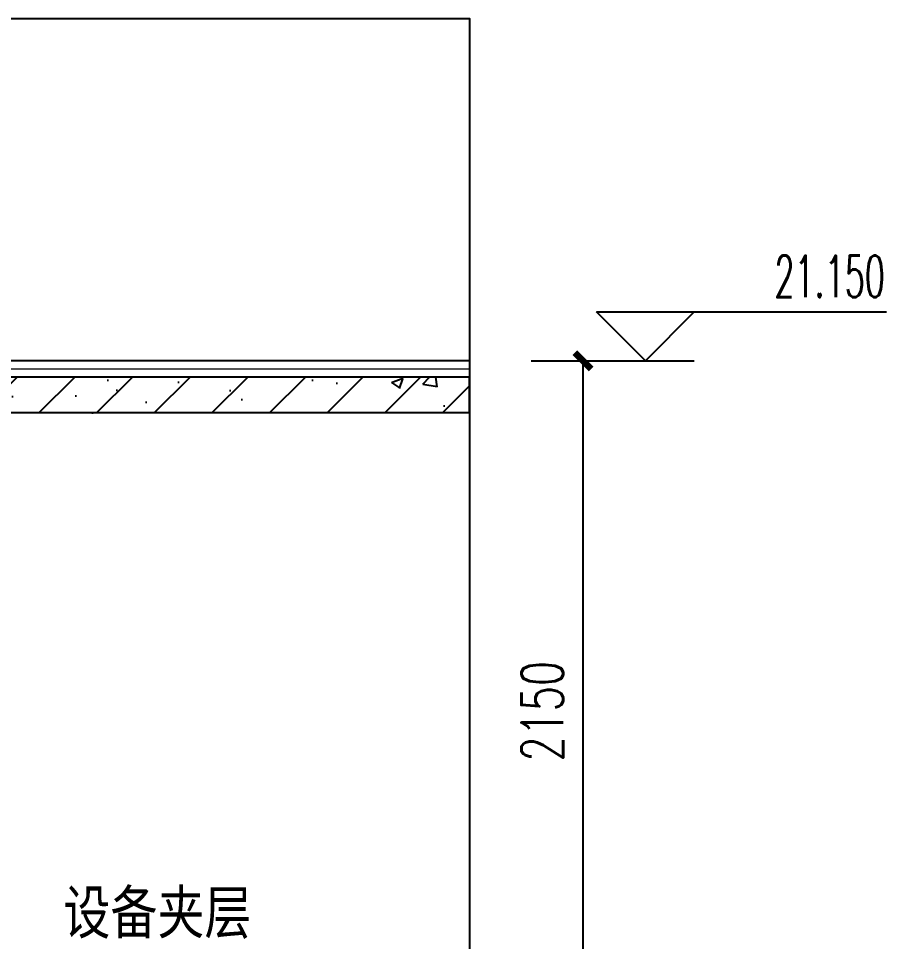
# Model space of a CAD drawing. Header units: millimetres. Extents: x 434053 to 1059003, y -2417481 to 936527.
# Drawn here: x 563597 to 566259, y -2233167 to -2230336 of the extents above; entities that cross this region are included whole.
import ezdxf

# ---------------------------------------------------------------- set-up
doc = ezdxf.new("R2010")
doc.units = ezdxf.units.MM
doc.header["$LTSCALE"] = 1000
doc.header["$MEASUREMENT"] = 0
doc.linetypes.add('DOTE', pattern=[2.42, 2, -0.2, 0.02, -0.2])
doc.layers.get('Defpoints').update_dxf_attribs({"color": 6})
doc.layers.add('A-DETL-0001', color=4, linetype='Continuous', lineweight=15)
for name, color, linetype in [('AXIS', 3, 'Continuous'), ('DIM_ELEV', 3, 'Continuous'), ('DOTE', 16, 'DOTE'), ('PUB_DIM', 83, 'Continuous'), ('PUB_HATCH', 8, 'Continuous'), ('PUB_TEXT', 7, 'Continuous'), ('WALL', 5, 'Continuous')]:
    doc.layers.add(name, color=color, linetype=linetype)
doc.styles.add('_TCH_DIM', font='SIMPLEX.shx', dxfattribs={"width": 0.8, "height": 3, "bigfont": 'GBCBIG.shx'})
doc.styles.add('_TCH_DIM_T3', font='SIMPLEX', dxfattribs={"width": 0.705882, "bigfont": 'GBCBIG'})
doc.styles.add('宋体', font='', dxfattribs={"width": 0.8})
doc.styles.get('宋体').set_extended_font_data('SimSun')
doc.dimstyles.new('_TCH_ARCH&&50', dxfattribs={"dimtxt": 127.5, "dimasz": 50, "dimexe": 125, "dimexo": 150, "dimgap": 61.25, "dimtad": 1, "dimdec": 0, "dimzin": 0, "dimdsep": 46, "dimtxsty": '_TCH_DIM_T3', "dimblk": 'ARCHTICK', "dimcen": 0.09, "dimclrt": 7, "dimazin": 2, "dimtfac": 1, "dimtdec": 0, "dimtix": 1, "dimtmove": 2, "dimatfit": 3, "dimfxl": 1, "dimtolj": 1, "dimtzin": 0, "dimarcsym": 0})

# ---------------------------------------------------------------- blocks, each defined once
blk = doc.blocks.new('_ArchTick')
at = {"color": 0, "linetype": 'ByBlock', "const_width": 0.4}
blk.add_lwpolyline([(-0.5, -0.5), (0.5, 0.5)], dxfattribs=at)
blk = doc.blocks.new('*D979')
at = {"layer": 'Defpoints', "color": 0, "transparency": 16777216}
for p in [(565042, -2231385.7), (565328.5, -2231385.7), (565042, -2233535.7)]:
    blk.add_point(p, dxfattribs=at)
at = {"layer": 'PUB_DIM', "color": 0, "lineweight": -2, "transparency": 16777216}
for p, q in [((565192, -2231385.7), (565453.5, -2231385.7)), ((565328.5, -2233535.7), (565328.5, -2231385.7)), ((565192, -2233535.7), (565453.5, -2233535.7))]:
    blk.add_line(p, q, dxfattribs=at)
at = {"layer": 'PUB_DIM', "color": 0, "lineweight": -2, "transparency": 16777216, "xscale": 50, "yscale": 50, "zscale": 50}
for p, rotation in [((565328.5, -2231385.7), 90), ((565328.5, -2233535.7), 270)]:
    blk.add_blockref('_ArchTick', p, dxfattribs=dict(at, rotation=rotation))
at = {"layer": 'PUB_DIM', "color": 7, "transparency": 16777216, "insert": (565203.5, -2232460.7), "char_height": 127.5, "attachment_point": 5, "rotation": 90, "style": '_TCH_DIM_T3'}
blk.add_mtext('\\A1;2150', dxfattribs=at)

msp = doc.modelspace()

# ---------------------------------------------------------------- hatches: boundary and pattern name
at = {"layer": 'PUB_HATCH'}
h = msp.add_hatch(dxfattribs=at)
h.set_pattern_fill('钢筋混凝土', color=256, scale=50, style=0)
h.set_pattern_definition([(45, (-1713816.56, -1462982.77), (-88.3883476, 88.3883476), []), (50, (-1713816.56, -1462982.77), (358.63009, -31.376067), [37.5, -412.5]), (355, (-1713816.56, -1462982.77), (-69.375667, 376.096067), [30, -330]), (100.4514, (-1713786.68, -1462985.4), (289.25469, 344.71977), [31.870095, -350.571056]), (46.1842, (-1713816.56, -1462882.77), (533.620524, -82.75951), [56.25, -618.75]), (96.6356, (-1713772.1, -1462889.67), (467.33135, 487.05894), [47.80514, -525.8565]), (351.1842, (-1713816.56, -1462882.77), (467.33097, 487.0593), [45, -495]), (21, (-1713766.56, -1462907.77), (298.453526, -201.309445), [37.5, -412.5]), (326, (-1713766.56, -1462907.77), (121.657666, 362.57502), [30, -330]), (71.4514, (-1713741.7, -1462924.55), (420.111314, 161.26525), [31.870095, -350.571056]), (37.5, (-1713816.56, -1462982.77), (6.079928, 166.446927), [0, -326, 0, -335, 0, -331.25]), (7.5, (-1713816.56, -1462982.77), (131.534769, 197.205856), [0, -191, 0, -318.5, 0, -126.25]), (327.5, (-1713928.06, -1462982.77), (266.911218, -11.277436), [0, -125, 0, -390, 0, -517.5]), (317.5, (-1713978.06, -1462982.77), (291.593085, 50.052491), [0, -162.5, 0, -259, 0, -367.5])])
h.paths.add_polyline_path([(564979.8, -2231435.7), (562713.7, -2231435.7), (563163.7, -2231545.7), (564979.8, -2231545.7)])

# ---------------------------------------------------------------- linework, layer by layer
at = {"layer": 'A-DETL-0001', "color": 2}
msp.add_lwpolyline([(564979.8, -2231385.7), (562463.7, -2231385.7), (562463.7, -2231410.7), (564979.8, -2231410.7)], dxfattribs=at)
at = {"layer": 'AXIS'}
msp.add_lwpolyline([(555263.7, -2230335.7), (564979.8, -2230335.7), (564979.8, -2253351.7), (555263.7, -2253351.7)], close=True, dxfattribs=at)
at = {"layer": 'DIM_ELEV'}
for p, q in [((565519.8, -2231385.7), (565369.8, -2231235.7)), ((565369.8, -2231235.7), (566259.4, -2231235.7)), ((565519.8, -2231385.7), (565669.8, -2231235.7)), ((565169.8, -2231385.7), (565669.8, -2231385.7))]:
    msp.add_line(p, q, dxfattribs=at)
at = {"layer": 'DOTE'}
msp.add_line((564979.8, -2231385.7), (555263.7, -2231385.7), dxfattribs=at)
at = {"layer": 'WALL'}
for p, q in [((564979.8, -2231435.7), (562713.7, -2231435.7)), ((564979.8, -2231545.7), (564979.8, -2231435.7)), ((564979.8, -2231545.7), (563163.7, -2231545.7))]:
    msp.add_line(p, q, dxfattribs=at)

# ---------------------------------------------------------------- texts
at = {"layer": 'PUB_TEXT'}
for s, height, style, width, p in [('21.150', 127.5, '_TCH_DIM', 0.564706, (565915.2, -2231190.7)), ('设备夹层', 132.17, '宋体', 0.8, (563734.8, -2233143.3))]:
    msp.add_text(s, height=height, dxfattribs=dict(at, style=style, width=width)).set_placement(p)

# ---------------------------------------------------------------- dimensions: what is measured, and where the dimension line sits
at = {"layer": 'PUB_DIM'}
dim = msp.add_aligned_dim(p1=(565042, -2233535.7), p2=(565042, -2231385.7), distance=-286.5, dimstyle='_TCH_ARCH&&50', dxfattribs=at)
dim.commit()
dim.dimension.update_dxf_attribs({"geometry": '*D979', "text_midpoint": (565203.5, -2232460.7)})

doc.saveas('drawing.dxf')
